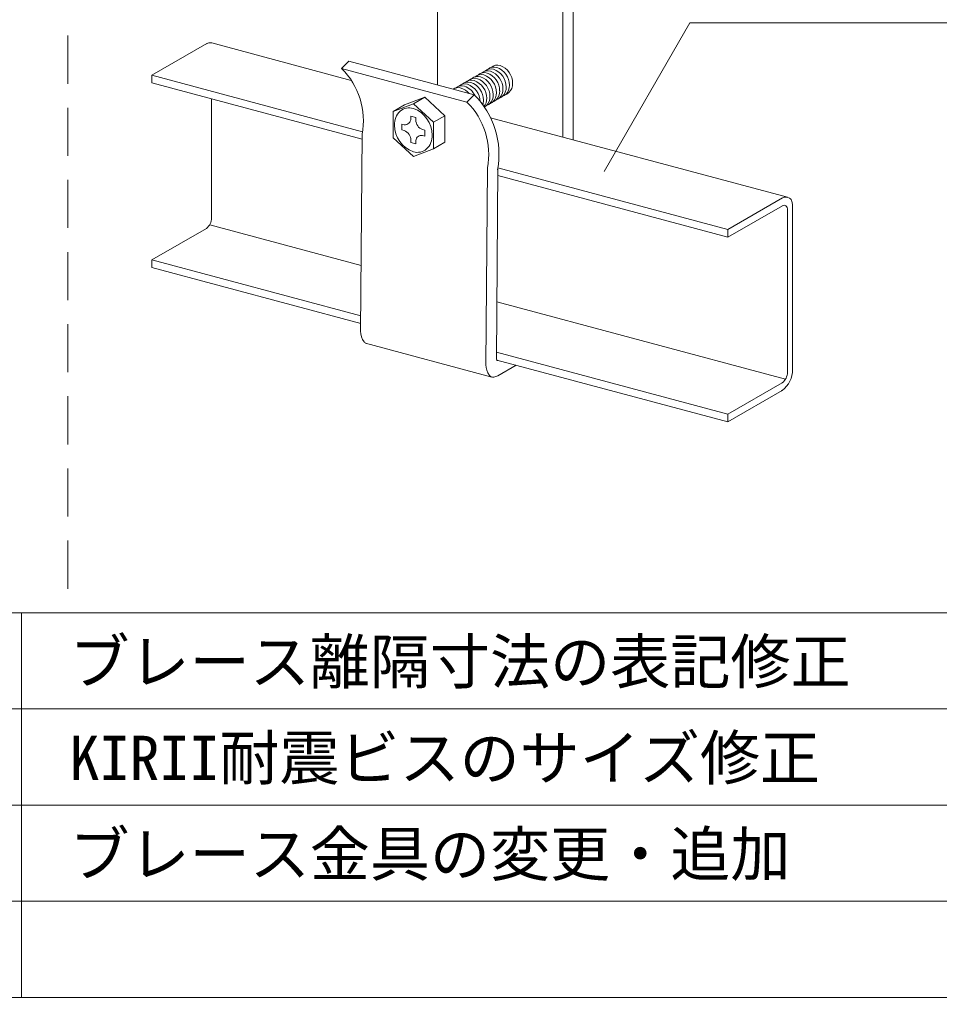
# Model space of a CAD drawing. Units: millimetres on the paper, enlarged 30 times, with parts at other scales. Extents: x -5796 to 5910, y -4184 to 4114.
# Drawn here: x -2643 to -1494, y -4136 to -2916 of the extents above; entities that cross this region are included whole.
import ezdxf
from ezdxf.enums import TextEntityAlignment as Align

# ---------------------------------------------------------------- set-up
doc = ezdxf.new("R2010")
doc.units = ezdxf.units.MM
doc.header["$LTSCALE"] = 30
doc.linetypes.add('DASHED2', pattern=[3, 2, -1])
for name, color, linetype, lineweight in [('1-1_吊り材', 7, 'Continuous', 18), ('1-2_野縁受け', 3, 'Continuous', 18), ('1-6_文字', 7, 'Continuous', 18), ('1-B_ビス', 3, 'Continuous', 18), ('F-2', 3, 'Continuous', 18), ('F-6_文字', 7, 'Continuous', 18)]:
    doc.layers.add(name, color=color, linetype=linetype, lineweight=lineweight)
doc.styles.add('ＭＳ ゴシック', font='')
doc.styles.get('ＭＳ ゴシック').set_extended_font_data('MS Gothic')

msp = doc.modelspace()

# ---------------------------------------------------------------- linework, layer by layer
at = {"layer": '1-1_吊り材'}
for p, q in [((-2120.89, -2813.1), (-2120.89, -2997.82)), ((-1951.44, -2848.23), (-1951.44, -3066.19)), ((-1964.41, -2855.03), (-1964.41, -3062.72)), ((-2084.02, -3019.15), (-2240.5, -2977.22)), ((-2084.02, -3019.15), (-2075.06, -3010.1)), ((-2216.77, -3304.85), (-2214.86, -3059.19)), ((-2060.29, -3346.78), (-2058.38, -3101.12)), ((-2047.32, -3339.29), (-2045.47, -3101.22)), ((-2210.55, -3319.95), (-2053.01, -3362.16)), ((-2045.47, -3360.42), (-2022.76, -3347.31))]:
    msp.add_line(p, q, dxfattribs=at)
msp.add_lwpolyline([(-2240.5, -2977.22), (-2231.54, -2968.17), (-2075.06, -3010.1)], dxfattribs=at)
for centre, radius, start, end in [((-2305, -3042.39), 91.69, 349.4425, 45.29626), ((-2148.52, -3084.32), 104.43, 349.4425, 45.29626), ((-2148.52, -3084.32), 91.69, 349.4425, 45.29626), ((-2193.19, -3304.66), 23.58, 180.45907, 214.79568), ((-2208.04, -3314.84), 5.58, 215.99453, 255), ((-2044.1, -3339.25), 3.19, 180.45907, 214.79568), ((-2046.1, -3340.63), 0.755, 215.99453, 279.20686), ((-2046.21, -3339.61), 1.77, 277.53398, 301.79102), ((-2036.71, -3346.59), 23.58, 180.45907, 214.79568), ((-2051.56, -3356.77), 5.58, 215.99453, 279.20686), ((-2052.39, -3349.27), 13.13, 277.53398, 301.79102)]:
    msp.add_arc(centre, radius, start, end, dxfattribs=at)
at = {"layer": '1-2_野縁受け'}
for p, q in [((-2477.32, -2985.51), (-2408.91, -2946.01)), ((-2402.73, -2945.27), (-2228.42, -2991.98)), ((-2477.32, -2985.51), (-2477.32, -2995.11)), ((-2477.32, -2985.51), (-2214.32, -3055.98)), ((-2477.32, -2995.11), (-2214.91, -3065.42)), ((-2402.75, -3015.09), (-2402.75, -3163.59)), ((-2054.67, -3038.53), (-1683.93, -3137.87)), ((-2045.55, -3110.8), (-1758.52, -3187.71)), ((-2045.47, -3101.22), (-1758.52, -3178.11)), ((-1758.52, -3178.11), (-1690.1, -3138.61)), ((-1758.52, -3187.71), (-1690.26, -3148.31)), ((-1683.94, -3153.74), (-1683.94, -3356.19)), ((-1677.46, -3149.47), (-1677.46, -3352.78)), ((-2477.32, -3215.91), (-2409.23, -3176.6)), ((-2216.14, -3222.86), (-2405.24, -3172.18)), ((-1758.52, -3178.11), (-1758.52, -3187.71)), ((-2477.32, -3215.91), (-2477.32, -3225.51)), ((-2216.63, -3285.76), (-2477.32, -3215.91)), ((-2216.7, -3295.34), (-2477.32, -3225.51)), ((-1686.44, -3364.79), (-2046.77, -3268.24)), ((-1758.52, -3408.51), (-2047.26, -3331.14)), ((-1758.52, -3418.11), (-2046.85, -3340.85)), ((-1758.52, -3408.51), (-1690.43, -3369.2)), ((-1758.52, -3418.11), (-1690.43, -3378.8)), ((-1758.52, -3408.51), (-1758.52, -3418.11))]:
    msp.add_line(p, q, dxfattribs=at)
for centre, radius, start, end in [((-2404.9, -2953.34), 8.36, 75, 121.27859), ((-2388.95, -2972.55), 33.26, 127.58517, 127.58519), ((-1686.09, -3145.94), 8.36, 54.64716, 121.27859), ((-1670.14, -3165.15), 33.26, 127.58517, 127.58519), ((-1684.63, -3144.83), 6.63, 17.65674, 59.41235), ((-1707.83, -3149.99), 30.38, 359.02052, 13.64981), ((-1688.26, -3151.97), 4.18, 54.64716, 121.27859), ((-1680.28, -3161.58), 16.63, 127.58517, 127.58519), ((-1687.53, -3151.42), 3.31, 17.65674, 59.41235), ((-1699.13, -3154), 15.19, 359.02052, 13.64981), ((-1700.57, -3154.43), 16.63, 359.42202, 0.57799), ((-1710.71, -3150.85), 33.26, 359.42202, 0.57799), ((-2419.38, -3163.42), 16.63, 307.58517, 359.42202), ((-2411.41, -3173.31), 3.94, 296.45624, 303.54373), ((-1710.71, -3352.45), 33.26, 307.58517, 359.42202), ((-1700.57, -3356.03), 16.63, 307.58517, 359.42202), ((-1694.78, -3372.23), 7.89, 296.45624, 303.54373), ((-1692.6, -3365.91), 3.94, 296.45624, 303.54373)]:
    msp.add_arc(centre, radius, start, end, dxfattribs=at)
at = {"layer": '1-6_文字'}
for q in [(-1912.96, -3105.82), (-1115.82, -2920.26)]:
    msp.add_line((-1805.82, -2920.26), q, dxfattribs=at)
at = {"layer": '1-B_ビス'}
for p, q in [((-2161.86, -3022.57), (-2136.77, -3012.98)), ((-2150.95, -3021.17), (-2136.77, -3012.98)), ((-2136.77, -3012.98), (-2111.68, -3036.02)), ((-2176.04, -3030.76), (-2150.95, -3021.17)), ((-2176.04, -3030.76), (-2161.86, -3022.57)), ((-2150.95, -3021.17), (-2125.86, -3044.21)), ((-2176.04, -3063.76), (-2176.04, -3030.76)), ((-2154.08, -3039.65), (-2154.08, -3036.65)), ((-2147.82, -3038.33), (-2154.08, -3036.65)), ((-2125.86, -3044.21), (-2111.68, -3036.02)), ((-2111.68, -3069.02), (-2111.68, -3036.02)), ((-2162.4, -3047.32), (-2165.3, -3046.54)), ((-2165.3, -3053.74), (-2165.3, -3046.54)), ((-2147.82, -3041.33), (-2147.82, -3038.33)), ((-2125.86, -3077.21), (-2125.86, -3044.21)), ((-2162.4, -3054.52), (-2165.3, -3053.74)), ((-2136.61, -3061.43), (-2139.51, -3060.65)), ((-2176.04, -3063.76), (-2150.95, -3086.81)), ((-2154.08, -3069.65), (-2154.08, -3066.65)), ((-2147.82, -3071.33), (-2154.08, -3069.65)), ((-2147.82, -3071.33), (-2147.82, -3067)), ((-2125.86, -3077.21), (-2111.68, -3069.02)), ((-2150.95, -3086.81), (-2125.86, -3077.21))]:
    msp.add_line(p, q, dxfattribs=at)
msp.add_lwpolyline([(-2136.61, -3061.43), (-2136.61, -3054.23), (-2139.51, -3053.45)], dxfattribs=at)
for centre, radius, start, end in [((-2050.15, -2986.97), 11.69, 72.86452, 130.66939), ((-2043.22, -2986.61), 15.1, 134.07533, 134.67172), ((-2046.1, -2984.63), 11.69, 72.86452, 130.66939), ((-2054.63, -2998), 23.57, 0.01761, 70.35704), ((-2050.58, -2995.66), 23.57, 0.01761, 70.35704), ((-2070.42, -2998.67), 11.69, 72.86452, 130.66939), ((-2063.48, -2998.31), 15.1, 134.07533, 134.67172), ((-2066.36, -2996.33), 11.69, 72.86452, 130.66939), ((-2059.43, -2995.97), 15.1, 134.07533, 134.67172), ((-2062.31, -2993.99), 11.69, 72.86452, 130.66939), ((-2074.89, -3009.7), 23.57, 0.01761, 70.35704), ((-2055.37, -2993.63), 15.1, 134.07533, 134.67172), ((-2058.26, -2991.65), 11.69, 72.86452, 130.66939), ((-2070.84, -3007.36), 23.57, 0.01761, 70.35704), ((-2051.32, -2991.29), 15.1, 134.07533, 134.67172), ((-2054.2, -2989.31), 11.69, 72.86452, 130.66939), ((-2066.79, -3005.02), 23.57, 0.01761, 70.35704), ((-2047.27, -2988.95), 15.1, 134.07533, 134.67172), ((-2062.73, -3002.68), 23.57, 0.01761, 70.35704), ((-2058.68, -3000.34), 23.57, 0.01761, 70.35704), ((-2094.73, -3012.71), 11.69, 72.86452, 124.37087), ((-2090.68, -3010.37), 11.69, 72.86452, 130.66939), ((-2083.75, -3010.01), 15.1, 134.07533, 134.67172), ((-2083.75, -3010.01), 15.1, 134.07533, 134.67172), ((-2086.63, -3008.03), 11.69, 72.86452, 130.66939), ((-2079.69, -3007.67), 15.1, 134.07533, 134.67172), ((-2082.57, -3005.69), 11.69, 72.86452, 130.66939), ((-2095.16, -3021.4), 23.57, 25.30434, 70.35704), ((-2075.64, -3005.33), 15.1, 134.07533, 134.67172), ((-2078.52, -3003.35), 11.69, 72.86452, 130.66939), ((-2091.11, -3019.06), 23.57, 1.6321, 70.35704), ((-2071.59, -3002.99), 15.1, 134.07533, 134.67172), ((-2074.47, -3001.01), 11.69, 72.86452, 130.66939), ((-2087.05, -3016.72), 23.57, 0.01761, 70.35704), ((-2067.53, -3000.65), 15.1, 134.07533, 134.67172), ((-2083, -3014.38), 23.57, 0.01761, 70.35704), ((-2078.95, -3012.04), 23.57, 0.01761, 70.35704), ((-2049.91, -3001.1), 14.82, 313.58813, 2.97263), ((-2045.86, -2998.76), 14.82, 313.58813, 2.97263), ((-2041.8, -2996.42), 14.82, 313.58813, 2.97263), ((-2087.8, -3012.35), 15.1, 134.07533, 134.67172), ((-2087.8, -3012.35), 15.1, 134.07533, 134.67172), ((-2099.21, -3023.74), 23.57, 40.4877, 70.35704), ((-2070.17, -3012.8), 14.82, 313.58813, 2.97263), ((-2066.12, -3010.46), 14.82, 313.58813, 2.97263), ((-2062.07, -3008.12), 14.82, 313.58813, 2.97263), ((-2058.01, -3005.78), 14.82, 313.58813, 2.97263), ((-2053.96, -3003.44), 14.82, 313.58813, 2.97263), ((-2047.3, -3003), 11.66, 288.33052, 310.75941), ((-2043.25, -3000.66), 11.66, 288.33052, 310.75941), ((-2039.2, -2998.32), 11.66, 288.33052, 310.75941), ((-2078.28, -3017.48), 14.82, 340.10616, 2.97263), ((-2074.23, -3015.14), 14.82, 320.20253, 2.97263), ((-2067.57, -3014.7), 11.66, 296.00311, 310.75941), ((-2063.51, -3012.36), 11.66, 288.33052, 310.75941), ((-2059.46, -3010.02), 11.66, 288.33052, 310.75941), ((-2055.41, -3007.68), 11.66, 288.33052, 310.75941), ((-2051.36, -3005.34), 11.66, 288.33052, 310.75941), ((-2151.8, -3046.72), 22.65, 134.07533, 182.48544), ((-2156.12, -3043.75), 17.54, 72.86452, 130.66939), ((-2162.84, -3060.29), 35.36, 0.01761, 70.35704), ((-2139.07, -3047.69), 35.36, 180.01761, 250.35704), ((-2161.79, -3039.64), 7.7, 265.42811, 359.95113), ((-2134.75, -3041.27), 13.08, 180.22736, 248.65051), ((-2167.12, -3066.67), 13.03, 0.09226, 68.7856), ((-2140.74, -3067.66), 7.11, 80.01506, 174.63582), ((-2149.68, -3061.43), 22.23, 313.58813, 2.97263), ((-2145.77, -3064.28), 17.49, 252.9537, 310.75941)]:
    msp.add_arc(centre, radius, start, end, dxfattribs=at)
at = {"layer": 'F-2', "linetype": 'DASHED2'}
msp.add_line((-2582.3, -1856.14), (-2582.3, -3656.14), dxfattribs=at)
at = {"layer": 'F-2'}
for p, q in [((-5790.28, -3656.14), (5909.72, -3656.14)), ((-5790.28, -4136.14), (5909.72, -4136.14))]:
    msp.add_line(p, q, dxfattribs=at)
at = {"layer": 'F-2', "color": 4, "lineweight": 9}
for p, q in [((-2640.28, -3656.14), (-2640.28, -4136.14)), ((-3240.28, -3776.14), (-915.28, -3776.14)), ((-3240.28, -3896.14), (-915.28, -3896.14)), ((-3240.28, -4016.14), (-915.28, -4016.14))]:
    msp.add_line(p, q, dxfattribs=at)

# ---------------------------------------------------------------- texts
at = {"layer": 'F-6_文字', "color": 4, "style": 'ＭＳ ゴシック'}
for s, p in [('ブレース離隔寸法の表記修正', (-2580.28, -3761.14)), ('KIRII耐震ビスのサイズ修正', (-2580.28, -3881.14)), ('ブレース金具の変更・追加', (-2580.28, -4001.14))]:
    msp.add_text(s, height=54.99, dxfattribs=at).set_placement(p, align=Align.BOTTOM_LEFT)

doc.saveas('drawing.dxf')
